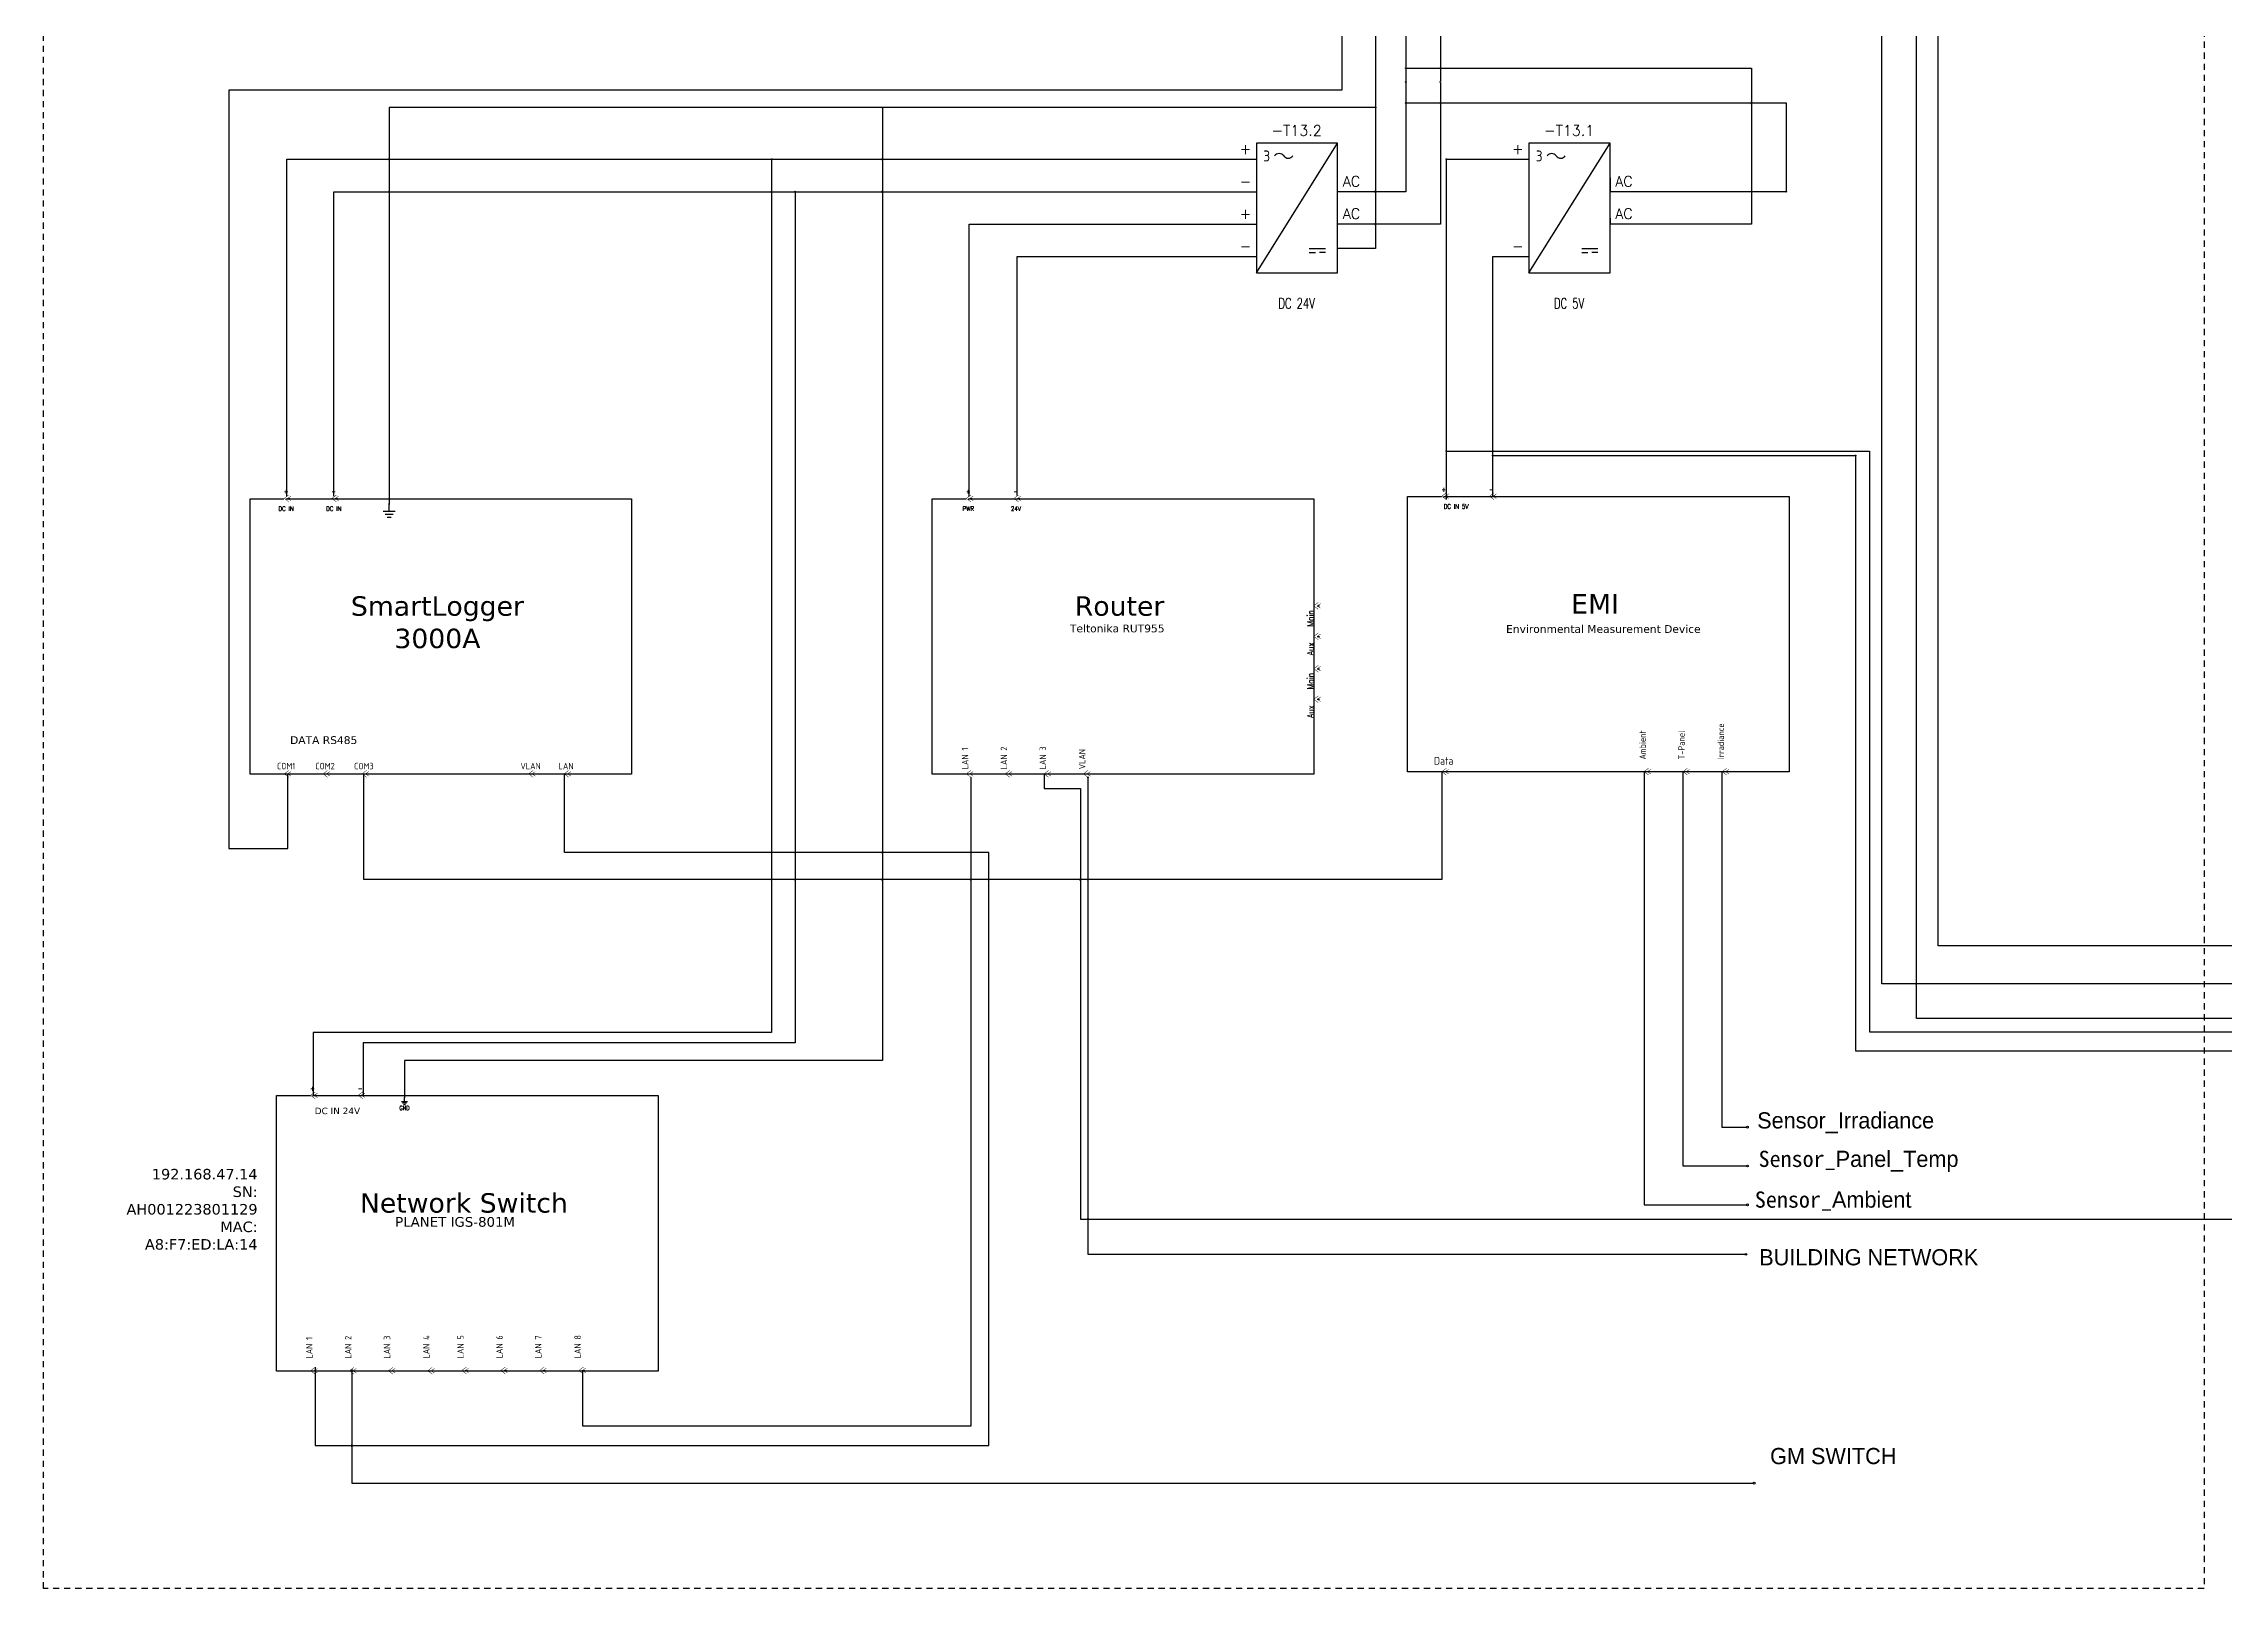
# Model space of a CAD drawing. Extents: x 1 to 170, y -32 to 186.
# Drawn here: x 40.69 to 85.08, y 68.85 to 100.29 of the extents above; entities that cross this region are included whole.
import ezdxf
from ezdxf.enums import TextEntityAlignment as Align

# ---------------------------------------------------------------- set-up
doc = ezdxf.new("R2010")
doc.units = 0
doc.header["$MEASUREMENT"] = 0
doc.linetypes.add('HIDDEN2', pattern=[0.1875, 0.125, -0.0625])
for name, color, linetype in [('DESC', 1, 'Continuous'), ('GRN_12AWG', 3, 'Continuous'), ('LOCBOX', 92, 'HIDDEN2'), ('RED_10AWG', 1, 'Continuous'), ('RED_2.5mm^2', 1, 'Continuous'), ('RED_4AWG', 1, 'Continuous'), ('SYMS', 7, 'Continuous'), ('TAGS', 51, 'Continuous'), ('TERMS', 4, 'Continuous'), ('WHT_0.5mm^2', 7, 'Continuous')]:
    doc.layers.add(name, color=color, linetype=linetype)
doc.styles.add('WD', font='romans.shx')
doc.styles.add('WD_IEC', font='isocp2.shx', dxfattribs={"width": 0.9, "height": 4})

# ---------------------------------------------------------------- blocks, each defined once
blk = doc.blocks.new('HC01PJ_1-')
blk.add_line((0.031, 0), (0.094, 0))
for points in [[(0.062, -0.094, 0.0125, 0.0125, 0), (-0.063, 0, 0.0125, 0.0125, 0), (0.062, 0.094, 0, 0, 0)], [(0.125, 0.062, 0.0125, 0.0125, 0), (0.031, 0, 0.0125, 0.0125, 0), (0.125, -0.063, 0, 0, 0)]]:
    blk.add_lwpolyline(points, format="xyseb")
at = {"style": 'WD', "flags": 9}
blk.add_attdef('WDTYPE', text='', height=0.01, dxfattribs=at).set_placement((-0.221, 0.075), align=Align.RIGHT)
at = {"style": 'WD', "width": 0.85}
for tag, p in [('TAG1', (-0.01, 0.125)), ('INST', (-0.012, 0.467)), ('LOC', (-0.012, 0.295)), ('DESC1', (-0.01, -0.344)), ('DESC2', (-0.01, -0.516)), ('DESC3', (-0.01, -0.687))]:
    blk.add_attdef(tag, text='', height=0.125, dxfattribs=at).set_placement(p, align=Align.CENTER)
at = {"style": 'WD'}
for tag, p, flags in [('X4TERMDESC01', (-0.094, 0.031), 1), ('X1TERMDESC02', (0.125, 0.031), 1), ('FAMILY', (0.206, 0.131), 9)]:
    blk.add_attdef(tag, p, '', height=0.01, dxfattribs=dict(at, flags=flags))
at = {"color": 7, "style": 'WD', "flags": 1}
for tag, p in [('X4TERM01', (-0.063, 0)), ('X1TERM02', (0.094, 0))]:
    blk.add_attdef(tag, p, '', height=0.0125, dxfattribs=at)
at = {"style": 'WD'}
for tag, p in [('X2LINK', (0, 0.094)), ('X8LINK', (0, -0.094))]:
    blk.add_attdef(tag, p, '', height=0.01, dxfattribs=at)
at = {"linetype": 'Continuous', "style": 'WD', "flags": 9}
for tag, p in [('ASSYCODE', (0.219, 0.062)), ('MFG', (0.228, 0.089)), ('CAT', (0.23, 0.108))]:
    blk.add_attdef(tag, text='', height=0.01, dxfattribs=at).set_placement(p, align=Align.CENTER)
at = {"linetype": 'Continuous', "style": 'WD', "flags": 8}
blk.add_attdef('TERM01', text='', height=0.125, dxfattribs=at).set_placement((-0.104, -0.031), align=Align.TOP_RIGHT)
blk.add_attdef('TERM02', text='', height=0.125, dxfattribs=at).set_placement((0.146, -0.031), align=Align.TOP_LEFT)
blk = doc.blocks.new('HGND2')
for p, q in [((0.125, 0), (0, 0)), ((0.125, 0.09375), (0.125, -0.09375)), ((0.171875, 0.0625), (0.171875, -0.0625)), ((0.21875, 0.03125), (0.21875, -0.03125))]:
    blk.add_line(p, q)
at = {"style": 'WD', "width": 0.8}
for tag, p in [('INST', (0.25, 0.3125)), ('TAG1', (0.25, 0)), ('LOC', (0.25, 0.15625)), ('DESC1', (0.25, -0.15625)), ('DESC2', (0.25, -0.3125))]:
    blk.add_attdef(tag, text='', height=0.125, dxfattribs=at).set_placement(p, align=Align.MIDDLE_LEFT)
at = {"style": 'WD', "flags": 1}
for tag in ['ASSYCODE', 'CAT', 'X4TERM01', 'MFG', 'FAMILY']:
    blk.add_attdef(tag, (0, 0), '', height=0.01, dxfattribs=at)
blk = doc.blocks.new('smartlogger')
blk.add_lwpolyline([(5.55, 0), (58.9, 0), (58.9, -42.52), (0, -42.52), (0, 0), (5.24, 0)])
at = {"layer": 'SYMS'}
ref = blk.add_blockref('HC01PJ_1-', (5.63, 0.04), dxfattribs=dict(at, xscale=5.609300331090708, yscale=5.609300331090708, zscale=5.609300331090708))
ref.add_attrib('TAG1', '+', dxfattribs={"layer": 'TAGS', "height": 0.701, "style": 'WD', "width": 0.85}).set_placement((5.57, 0.74), align=Align.CENTER)
ref.add_attrib('DESC1', 'DC IN', dxfattribs={"layer": 'DESC', "height": 0.701, "style": 'WD', "width": 0.85}).set_placement((5.57, -1.89), align=Align.CENTER)
ref = blk.add_blockref('HC01PJ_1-', (12.98, 0.04), dxfattribs=dict(at, xscale=5.609300331090708, yscale=5.609300331090708, zscale=5.609300331090708))
ref.add_attrib('TAG1', '-', dxfattribs={"layer": 'TAGS', "height": 0.701, "style": 'WD', "width": 0.85}).set_placement((12.92, 0.74), align=Align.CENTER)
ref.add_attrib('DESC1', 'DC IN', dxfattribs={"layer": 'DESC', "height": 0.701, "style": 'WD', "width": 0.85}).set_placement((12.92, -1.89), align=Align.CENTER)
at = {"layer": 'SYMS', "xscale": 9.967605355146588, "yscale": 9.967605355146588, "zscale": 9.967605355146588, "rotation": 270}
blk.add_blockref('HGND2', (21.48, -0.75), dxfattribs=at)
at = {"layer": 'SYMS'}
ref = blk.add_blockref('HC01PJ_1-', (5.63, -42.48), dxfattribs=dict(at, xscale=5.609300331090708, yscale=5.609300331090708, zscale=5.609300331090708))
ref.add_attrib('TAG1', 'COM1', dxfattribs={"layer": 'TAGS', "color": 1, "height": 1, "style": 'WD_IEC'}).set_placement((5.57, -41.78), align=Align.CENTER)
ref = blk.add_blockref('HC01PJ_1-', (11.63, -42.48), dxfattribs=dict(at, xscale=5.609300331090708, yscale=5.609300331090708, zscale=5.609300331090708))
ref.add_attrib('TAG1', 'COM2', dxfattribs={"layer": 'TAGS', "color": 1, "height": 1, "style": 'WD_IEC'}).set_placement((11.57, -41.78), align=Align.CENTER)
ref = blk.add_blockref('HC01PJ_1-', (17.63, -42.48), dxfattribs=dict(at, xscale=5.609300331090708, yscale=5.609300331090708, zscale=5.609300331090708))
ref.add_attrib('TAG1', 'COM3', dxfattribs={"layer": 'TAGS', "color": 1, "height": 1, "style": 'WD_IEC'}).set_placement((17.57, -41.78), align=Align.CENTER)
ref = blk.add_blockref('HC01PJ_1-', (43.35, -42.48), dxfattribs=dict(at, xscale=5.609300331090708, yscale=5.609300331090708, zscale=5.609300331090708))
ref.add_attrib('TAG1', 'VLAN', dxfattribs={"layer": 'TAGS', "color": 1, "height": 1, "style": 'WD_IEC'}).set_placement((43.3, -41.78), align=Align.CENTER)
ref = blk.add_blockref('HC01PJ_1-', (48.84, -42.48), dxfattribs=dict(at, xscale=5.609300331090708, yscale=5.609300331090708, zscale=5.609300331090708))
ref.add_attrib('TAG1', 'LAN', dxfattribs={"layer": 'TAGS', "color": 1, "height": 1, "style": 'WD_IEC'}).set_placement((48.78, -41.78), align=Align.CENTER)
at = {"attachment_point": 1}
for s, insert, char_height in [('\\pxqc;{\\fVerdana|b0|i0|c0|p34;SmartLogger\\P3000A}', (8.34, -15.07), 3), ('{\\fVerdana|b0|i0|c0|p34;DATA RS485}', (6.18, -36.67), 1.2)]:
    blk.add_mtext_dynamic_manual_height_columns(s, width=41.1666, gutter_width=12.5, heights=[0], dxfattribs=dict(at, insert=insert, char_height=char_height))
blk = doc.blocks.new('Router')
blk.add_lwpolyline([(5.55, 0), (58.9, 0), (58.9, -42.52), (0, -42.52), (0, 0), (5.24, 0)])
at = {"layer": 'SYMS'}
ref = blk.add_blockref('HC01PJ_1-', (5.63, 0.04), dxfattribs=dict(at, xscale=5.609300331090708, yscale=5.609300331090708, zscale=5.609300331090708))
ref.add_attrib('TAG1', '+', dxfattribs={"layer": 'TAGS', "height": 0.701, "style": 'WD', "width": 0.85}).set_placement((5.57, 0.74), align=Align.CENTER)
ref.add_attrib('DESC1', 'PWR', dxfattribs={"layer": 'DESC', "height": 0.701, "style": 'WD', "width": 0.85}).set_placement((5.57, -1.89), align=Align.CENTER)
ref = blk.add_blockref('HC01PJ_1-', (12.98, 0.04), dxfattribs=dict(at, xscale=5.609300331090708, yscale=5.609300331090708, zscale=5.609300331090708))
ref.add_attrib('TAG1', '-', dxfattribs={"layer": 'TAGS', "height": 0.701, "style": 'WD', "width": 0.85}).set_placement((12.92, 0.74), align=Align.CENTER)
ref.add_attrib('DESC1', '24V', dxfattribs={"layer": 'DESC', "height": 0.701, "style": 'WD', "width": 0.85}).set_placement((12.92, -1.89), align=Align.CENTER)
ref = blk.add_blockref('HC01PJ_1-', (59.25, -16.55), dxfattribs=dict(at, xscale=5.609300331090708, yscale=5.609300331090708, zscale=5.609300331090708))
ref.add_attrib('DESC1', 'Main', dxfattribs={"layer": 'DESC', "height": 1, "rotation": 90, "style": 'WD', "width": 0.85}).set_placement((59.19, -18.48), align=Align.BOTTOM_CENTER)
ref = blk.add_blockref('HC01PJ_1-', (59.25, -21.26), dxfattribs=dict(at, xscale=5.609300331090708, yscale=5.609300331090708, zscale=5.609300331090708))
ref.add_attrib('DESC1', 'Aux', dxfattribs={"layer": 'DESC', "height": 1, "rotation": 90, "style": 'WD', "width": 0.85}).set_placement((59.19, -23.19), align=Align.BOTTOM_CENTER)
ref = blk.add_blockref('HC01PJ_1-', (59.25, -26.25), dxfattribs=dict(at, xscale=5.609300331090708, yscale=5.609300331090708, zscale=5.609300331090708))
ref.add_attrib('DESC1', 'Main', dxfattribs={"layer": 'DESC', "height": 1, "rotation": 90, "style": 'WD', "width": 0.85}).set_placement((59.19, -28.17), align=Align.BOTTOM_CENTER)
ref = blk.add_blockref('HC01PJ_1-', (59.25, -30.96), dxfattribs=dict(at, xscale=5.609300331090708, yscale=5.609300331090708, zscale=5.609300331090708))
ref.add_attrib('DESC1', 'Aux', dxfattribs={"layer": 'DESC', "height": 1, "rotation": 90, "style": 'WD', "width": 0.85}).set_placement((59.19, -32.88), align=Align.BOTTOM_CENTER)
ref = blk.add_blockref('HC01PJ_1-', (5.63, -42.48), dxfattribs=dict(at, xscale=5.609300331090708, yscale=5.609300331090708, zscale=5.609300331090708))
ref.add_attrib('TAG1', 'LAN 1', (5.57, -41.78), dxfattribs={"layer": 'TAGS', "color": 1, "height": 1, "rotation": 90, "style": 'WD_IEC'})
ref = blk.add_blockref('HC01PJ_1-', (11.63, -42.48), dxfattribs=dict(at, xscale=5.609300331090708, yscale=5.609300331090708, zscale=5.609300331090708))
ref.add_attrib('TAG1', 'LAN 2', (11.57, -41.78), dxfattribs={"layer": 'TAGS', "color": 1, "height": 1, "rotation": 90, "style": 'WD_IEC'})
ref = blk.add_blockref('HC01PJ_1-', (17.63, -42.48), dxfattribs=dict(at, xscale=5.609300331090708, yscale=5.609300331090708, zscale=5.609300331090708))
ref.add_attrib('TAG1', 'LAN 3', (17.57, -41.78), dxfattribs={"layer": 'TAGS', "color": 1, "height": 1, "rotation": 90, "style": 'WD_IEC'})
ref = blk.add_blockref('HC01PJ_1-', (23.7, -42.48), dxfattribs=dict(at, xscale=5.609300331090708, yscale=5.609300331090708, zscale=5.609300331090708))
ref.add_attrib('TAG1', 'VLAN', (23.64, -41.78), dxfattribs={"layer": 'TAGS', "color": 1, "height": 1, "rotation": 90, "style": 'WD_IEC'})
at = {"attachment_point": 1}
for s, insert, char_height in [('\\pxqc;{\\fVerdana|b0|i0|c0|p34;Router}', (8.34, -15.07), 3), ('{\\fVerdana|b0|i0|c0|p34;Teltonika RUT955}', (21.26, -19.43), 1.2)]:
    blk.add_mtext_dynamic_manual_height_columns(s, width=41.1666, gutter_width=12.5, heights=[0], dxfattribs=dict(at, insert=insert, char_height=char_height))
blk = doc.blocks.new('HPW1_3PH')
for p, q in [((0, -1.354), (0.967, 0.193)), ((0.629, -1.064), (0.823, -1.064)), ((0.629, -1.112), (0.702, -1.112)), ((0.823, -1.112), (0.75, -1.112))]:
    blk.add_line(p, q)
blk.add_lwpolyline([(0.967, 0.193), (0, 0.193), (0, -1.354), (0.967, -1.354)], close=True)
for centre, start, end in [((0.271, -0.001), 36.8699, 143.1301), ((0.379, 0.08), 216.8699, 323.1301)]:
    blk.add_arc(centre, 0.0677, start, end)
at = {"style": 'WD_IEC'}
blk.add_text('3', height=0.13, dxfattribs=at).set_placement((0.163, 0.039), align=Align.MIDDLE_RIGHT)
at = {"style": 'WD', "width": 0.7}
for tag, p in [('INST', (0.479, 0.656)), ('LOC', (0.479, 0.469)), ('RATING1', (0.479, -1.594)), ('DESC1', (0.479, -1.781)), ('DESC2', (0.479, -1.969)), ('DESC3', (0.479, -2.156))]:
    blk.add_attdef(tag, text='', height=0.125, dxfattribs=at).set_placement(p, align=Align.CENTER)
at = {"style": 'WD'}
blk.add_attdef('TAG1', text='', height=0.125, dxfattribs=at).set_placement((0.479, 0.281), align=Align.CENTER)
at = {"style": 'WD', "flags": 8}
for tag, p in [('TERM01', (-0.062, 0.062)), ('TERM02', (-0.062, -0.325)), ('TERM03', (-0.062, -0.712)), ('TERM04', (-0.062, -1.099))]:
    blk.add_attdef(tag, text='', height=0.125, dxfattribs=at).set_placement(p, align=Align.RIGHT)
at = {"style": 'WD'}
for tag, p, height, flags in [('X4TERM01', (0, 0), 0.0193, 1), ('TERM05', (1.029, -0.325), 0.125, 8), ('X4TERM02', (0, -0.387), 0.0193, 1), ('X1TERM05', (0.967, -0.387), 0.0193, 1), ('X4TERM03', (0, -0.774), 0.0193, 1), ('X1TERM06', (0.967, -0.774), 0.0193, 1), ('TERM06', (1.029, -0.712), 0.125, 8), ('X4TERM04', (0, -1.161), 0.0193, 1)]:
    blk.add_attdef(tag, p, '', height=height, dxfattribs=dict(at, flags=flags))
at = {"style": 'WD', "flags": 9}
for tag, p in [('ASSYCODE', (0.479, 0.071)), ('FAMILY', (0.479, 0.101)), ('MFG', (0.479, 0.164)), ('CAT', (0.48, 0.132))]:
    blk.add_attdef(tag, text='', height=0.0155, dxfattribs=at).set_placement(p, align=Align.CENTER)
blk = doc.blocks.new('EMI Device')
blk.add_lwpolyline([(5.55, 0), (58.9, 0), (58.9, -42.52), (0, -42.52), (0, 0), (5.24, 0)])
at = {"layer": 'SYMS'}
ref = blk.add_blockref('HC01PJ_1-', (5.63, 0.04), dxfattribs=dict(at, xscale=5.609300331090708, yscale=5.609300331090708, zscale=5.609300331090708))
ref.add_attrib('TAG1', '+', dxfattribs={"layer": 'TAGS', "height": 0.701, "style": 'WD', "width": 0.85}).set_placement((5.57, 0.74), align=Align.CENTER)
ref.add_attrib('DESC1', 'DC IN 5V', (5.57, -1.89), dxfattribs={"layer": 'DESC', "height": 0.701, "style": 'WD', "width": 0.85})
ref = blk.add_blockref('HC01PJ_1-', (12.98, 0.04), dxfattribs=dict(at, xscale=5.609300331090708, yscale=5.609300331090708, zscale=5.609300331090708))
ref.add_attrib('TAG1', '-', dxfattribs={"layer": 'TAGS', "height": 0.701, "style": 'WD', "width": 0.85}).set_placement((12.92, 0.74), align=Align.CENTER)
ref = blk.add_blockref('HC01PJ_1-', (36.84, -42.48), dxfattribs=dict(at, xscale=5.609300331090708, yscale=5.609300331090708, zscale=5.609300331090708))
ref.add_attrib('TAG1', '  Ambient', (36.78, -41.78), dxfattribs={"layer": 'TAGS', "color": 1, "height": 1, "rotation": 90, "style": 'WD_IEC'})
ref = blk.add_blockref('HC01PJ_1-', (42.84, -42.48), dxfattribs=dict(at, xscale=5.609300331090708, yscale=5.609300331090708, zscale=5.609300331090708))
ref.add_attrib('TAG1', '  T-Panel', (42.78, -41.78), dxfattribs={"layer": 'TAGS', "color": 1, "height": 1, "rotation": 90, "style": 'WD_IEC'})
ref = blk.add_blockref('HC01PJ_1-', (48.91, -42.48), dxfattribs=dict(at, xscale=5.609300331090708, yscale=5.609300331090708, zscale=5.609300331090708))
ref.add_attrib('TAG1', '  Irradiance', (48.85, -41.78), dxfattribs={"layer": 'TAGS', "color": 1, "height": 1, "rotation": 90, "style": 'WD_IEC'})
ref = blk.add_blockref('HC01PJ_1-', (5.63, -42.48), dxfattribs=dict(at, xscale=5.609300331090708, yscale=5.609300331090708, zscale=5.609300331090708))
ref.add_attrib('TAG1', 'Data', dxfattribs={"layer": 'TAGS', "color": 1, "height": 1.2, "style": 'WD_IEC'}).set_placement((5.57, -41.78), align=Align.BOTTOM_CENTER)
at = {"attachment_point": 1}
for s, insert, char_height in [('\\pxqc;{\\fVerdana|b0|i0|c0|p34;EMI}', (8.34, -15.07), 3), ('{\\fVerdana|b0|i0|c0|p34;Environmental Measurement Device}', (15.2, -19.86), 1.2)]:
    blk.add_mtext_dynamic_manual_height_columns(s, width=41.1666, gutter_width=12.5, heights=[0], dxfattribs=dict(at, insert=insert, char_height=char_height))
blk = doc.blocks.new('NETWORK SWITCH')
blk.add_lwpolyline([(344.31, 91.18), (397.66, 91.18), (397.66, 48.66), (338.76, 48.66), (338.76, 91.18), (344, 91.18)])
at = {"layer": 'SYMS'}
ref = blk.add_blockref('HC01PJ_1-', (344.39, 91.22), dxfattribs=dict(at, xscale=5.609300331090708, yscale=5.609300331090708, zscale=5.609300331090708))
ref.add_attrib('TAG1', '+', dxfattribs={"layer": 'TAGS', "height": 0.701, "style": 'WD', "width": 0.85}).set_placement((344.33, 91.92), align=Align.CENTER)
ref = blk.add_blockref('HC01PJ_1-', (351.74, 91.22), dxfattribs=dict(at, xscale=5.609300331090708, yscale=5.609300331090708, zscale=5.609300331090708))
ref.add_attrib('TAG1', '-', dxfattribs={"layer": 'TAGS', "height": 0.701, "style": 'WD', "width": 0.85}).set_placement((351.68, 91.92), align=Align.CENTER)
ref = blk.add_blockref('HGND2', (358.53, 90.87), dxfattribs=dict(at, xscale=5.109575369134383, yscale=5.109575369134383, zscale=5.109575369134383, rotation=270))
ref.add_attrib('TAG1', 'GND', dxfattribs={"layer": 'TAGS', "color": 1, "height": 0.639, "style": 'WD', "width": 0.8}).set_placement((358.53, 89.27), align=Align.MIDDLE)
ref = blk.add_blockref('HC01PJ_1-', (350.39, 48.7), dxfattribs=dict(at, xscale=5.609300331090708, yscale=5.609300331090708, zscale=5.609300331090708))
ref.add_attrib('TAG1', '  LAN 2', (350.33, 49.4), dxfattribs={"layer": 'TAGS', "color": 1, "height": 1, "rotation": 90, "style": 'WD_IEC'})
ref = blk.add_blockref('HC01PJ_1-', (356.39, 48.7), dxfattribs=dict(at, xscale=5.609300331090708, yscale=5.609300331090708, zscale=5.609300331090708))
ref.add_attrib('TAG1', '  LAN 3', (356.33, 49.4), dxfattribs={"layer": 'TAGS', "color": 1, "height": 1, "rotation": 90, "style": 'WD_IEC'})
ref = blk.add_blockref('HC01PJ_1-', (362.46, 48.7), dxfattribs=dict(at, xscale=5.609300331090708, yscale=5.609300331090708, zscale=5.609300331090708))
ref.add_attrib('TAG1', '  LAN 4', (362.4, 49.4), dxfattribs={"layer": 'TAGS', "color": 1, "height": 1, "rotation": 90, "style": 'WD_IEC'})
ref = blk.add_blockref('HC01PJ_1-', (367.73, 48.74), dxfattribs=dict(at, xscale=5.609300331090708, yscale=5.609300331090708, zscale=5.609300331090708))
ref.add_attrib('TAG1', '  LAN 5', (367.68, 49.44), dxfattribs={"layer": 'TAGS', "color": 1, "height": 1, "rotation": 90, "style": 'WD_IEC'})
ref = blk.add_blockref('HC01PJ_1-', (373.73, 48.74), dxfattribs=dict(at, xscale=5.609300331090708, yscale=5.609300331090708, zscale=5.609300331090708))
ref.add_attrib('TAG1', '  LAN 6', (373.68, 49.44), dxfattribs={"layer": 'TAGS', "color": 1, "height": 1, "rotation": 90, "style": 'WD_IEC'})
ref = blk.add_blockref('HC01PJ_1-', (379.73, 48.74), dxfattribs=dict(at, xscale=5.609300331090708, yscale=5.609300331090708, zscale=5.609300331090708))
ref.add_attrib('TAG1', '  LAN 7', (379.68, 49.44), dxfattribs={"layer": 'TAGS', "color": 1, "height": 1, "rotation": 90, "style": 'WD_IEC'})
ref = blk.add_blockref('HC01PJ_1-', (385.8, 48.74), dxfattribs=dict(at, xscale=5.609300331090708, yscale=5.609300331090708, zscale=5.609300331090708))
ref.add_attrib('TAG1', '  LAN 8', (385.75, 49.44), dxfattribs={"layer": 'TAGS', "color": 1, "height": 1, "rotation": 90, "style": 'WD_IEC'})
ref = blk.add_blockref('HC01PJ_1-', (344.39, 48.7), dxfattribs=dict(at, xscale=5.609300331090708, yscale=5.609300331090708, zscale=5.609300331090708))
ref.add_attrib('TAG1', '  LAN 1', (344.33, 49.4), dxfattribs={"layer": 'TAGS', "color": 1, "height": 1, "rotation": 90, "style": 'WD_IEC'})
at = {"attachment_point": 1}
for s, width, gutter_width, insert, char_height in [('{\\fVerdana|b0|i0|c0|p34;\\C240;\\c2367469;DC IN 24V}', 41.1666, 12.5, (344.67, 89.31), 1), ('\\pxqr;{\\fVerdana|b0|i0|c0|p34;\\C242;\\c2564301;192.168.47.14\\PSN:\\PAH001223801129\\PMAC:^JA8:F7:ED:LA:14}', 13.1279, 0.325, (322.72, 79.86), 1.6258), ('\\pxqc;{\\fVerdana|b0|i0|c0|p34;Network Switch}', 41.1666, 12.5, (347.11, 76.11), 3), ('{\\fVerdana|b0|i0|c0|p34;PLANET IGS-801M}', 41.1666, 12.5, (357.09, 72.43), 1.5)]:
    blk.add_mtext_dynamic_manual_height_columns(s, width=width, gutter_width=gutter_width, heights=[0], dxfattribs=dict(at, insert=insert, char_height=char_height))
blk = doc.blocks.new('WDDOT')
for radius in [0.03, 0.0187, 0.00929]:
    blk.add_circle((0, 0), radius)
blk = doc.blocks.new('HT0_02')
blk.add_circle((0, 0), 0.0699)
at = {"style": 'WD', "flags": 1}
for tag, p in [('X4TERM01', (-0.07, 0)), ('X2TERM01', (0, 0.07)), ('X1TERM01', (0.07, 0)), ('X8TERM01', (0, -0.07))]:
    blk.add_attdef(tag, p, '', height=0.01, dxfattribs=at)

msp = doc.modelspace()

# ---------------------------------------------------------------- linework, layer by layer
at = {"layer": 'GRN_12AWG'}
for p, q in [((67.799, 105.729), (67.799, 97.292)), ((79.251, 81.929), (79.251, 105.729)), ((67.799, 98.992), (47.729, 98.992)), ((47.729, 98.992), (47.729, 97.952)), ((57.764, 98.992), (57.764, 97.952)), ((47.729, 97.925), (47.729, 97.292)), ((57.764, 97.925), (57.764, 97.292)), ((47.729, 97.266), (47.729, 90.911)), ((57.764, 97.266), (57.764, 83.841)), ((67.799, 97.265), (67.799, 96.631)), ((67.799, 96.605), (67.799, 96.121)), ((67.799, 96.121), (67.032, 96.121)), ((57.764, 83.815), (57.764, 83.289)), ((57.764, 83.263), (57.764, 79.595)), ((98.035, 81.929), (79.251, 81.929)), ((57.764, 79.595), (48.041, 79.595)), ((48.041, 79.595), (48.041, 78.835))]:
    msp.add_line(p, q, dxfattribs=at)
for centre in [(47.729, 97.939), (57.764, 97.939), (47.729, 97.279), (57.764, 97.279), (67.799, 97.278), (67.799, 96.618), (57.764, 83.828), (57.764, 83.276)]:
    msp.add_arc(centre, 0.0132, 90, 270, dxfattribs=at)
at = {"layer": 'LOCBOX', "color": 6}
msp.add_lwpolyline([(40.694, 109.109), (84.662, 109.109), (84.662, 68.849), (40.694, 68.849)], close=True, dxfattribs=at)
at = {"layer": 'RED_10AWG'}
for p, q in [((55.511, 97.939), (55.511, 97.292)), ((55.511, 97.266), (55.511, 83.841)), ((55.99, 97.279), (55.99, 83.841)), ((55.511, 83.815), (55.511, 83.289)), ((55.99, 83.815), (55.99, 83.289)), ((55.511, 83.263), (55.511, 80.162)), ((55.99, 83.263), (55.99, 79.955)), ((55.511, 80.162), (46.183, 80.162)), ((46.183, 80.162), (46.183, 78.882)), ((55.99, 79.955), (47.2, 79.955)), ((47.2, 79.955), (47.2, 78.883)), ((47.2, 78.883), (47.183, 78.883))]:
    msp.add_line(p, q, dxfattribs=at)
for centre in [(55.511, 97.279), (55.511, 83.828), (55.99, 83.828), (55.511, 83.276), (55.99, 83.276)]:
    msp.add_arc(centre, 0.0132, 90, 270, dxfattribs=at)
at = {"layer": 'RED_2.5mm^2'}
for p, q in [((68.419, 105.305), (68.419, 99.511)), ((69.126, 104.598), (69.126, 99.524)), ((78.102, 81.153), (78.102, 103.723)), ((78.809, 81.166), (78.809, 103.723)), ((68.419, 99.791), (69.113, 99.791)), ((68.419, 99.511), (68.419, 97.278)), ((69.126, 99.498), (69.126, 96.618)), ((69.139, 99.791), (74.418, 99.791)), ((74.418, 99.791), (75.45, 99.791)), ((75.45, 99.791), (75.45, 99.097)), ((68.419, 99.084), (69.113, 99.084)), ((69.139, 99.084), (74.418, 99.084)), ((74.418, 99.084), (76.156, 99.084)), ((75.45, 99.071), (75.45, 97.271)), ((76.156, 99.084), (76.156, 97.271)), ((45.643, 91.081), (45.643, 97.939)), ((45.643, 97.939), (65.378, 97.939)), ((69.242, 91.01), (69.242, 97.939)), ((69.242, 97.939), (70.923, 97.939)), ((46.602, 91.078), (46.602, 97.279)), ((46.602, 97.279), (65.378, 97.279)), ((68.419, 97.278), (67.029, 97.278)), ((72.573, 97.558), (72.573, 97.278)), ((76.156, 97.278), (72.573, 97.278)), ((75.45, 97.271), (75.45, 96.618)), ((59.529, 91.075), (59.529, 96.618)), ((59.529, 96.618), (65.378, 96.618)), ((69.126, 96.618), (67.029, 96.618)), ((72.573, 96.741), (72.573, 96.618)), ((75.45, 96.618), (72.573, 96.618)), ((60.509, 91.096), (60.509, 95.958)), ((60.509, 95.958), (65.378, 95.958)), ((70.189, 91.08), (70.189, 95.958)), ((70.189, 95.958), (70.923, 95.958)), ((51.297, 83.828), (51.297, 85.428)), ((59.567, 85.359), (59.567, 83.289)), ((61.949, 85.359), (61.949, 83.289)), ((73.265, 85.474), (73.265, 76.656)), ((74.056, 85.474), (74.056, 77.447)), ((74.847, 85.474), (74.847, 78.238)), ((59.553, 83.828), (51.297, 83.828)), ((59.928, 83.828), (59.58, 83.828)), ((59.928, 83.289), (59.928, 83.828)), ((59.567, 83.263), (59.567, 72.152)), ((59.928, 71.756), (59.928, 83.263)), ((61.949, 83.263), (61.949, 75.649)), ((92.927, 81.153), (78.102, 81.153)), ((78.809, 80.446), (78.809, 81.14)), ((92.927, 80.446), (78.809, 80.446)), ((74.847, 78.238), (75.351, 78.238)), ((74.056, 77.447), (75.351, 77.447)), ((73.265, 76.656), (75.351, 76.656)), ((61.949, 75.649), (75.318, 75.649)), ((46.221, 73.349), (46.221, 71.756)), ((46.965, 73.314), (46.965, 71.769)), ((51.668, 72.152), (51.668, 73.278)), ((59.567, 72.152), (51.668, 72.152)), ((46.221, 71.756), (59.928, 71.756)), ((46.965, 71.743), (46.965, 70.991)), ((46.965, 70.991), (75.487, 70.991))]:
    msp.add_line(p, q, dxfattribs=at)
for centre, start, end in [((69.126, 99.791), 0, 180), ((69.126, 99.511), 90, 270), ((69.126, 99.084), 0, 180), ((75.45, 99.084), 90, 270), ((59.567, 83.828), 0, 180), ((59.567, 83.276), 90, 270), ((59.928, 83.276), 90, 270), ((61.949, 83.276), 90, 270), ((78.809, 81.153), 90, 270), ((46.965, 71.756), 90, 270)]:
    msp.add_arc(centre, 0.0132, start, end, dxfattribs=at)
at = {"layer": 'RED_4AWG'}
for p, q in [((69.243, 91.996), (70.175, 91.996)), ((70.188, 91.907), (77.567, 91.907)), ((70.202, 91.996), (77.854, 91.996)), ((77.567, 91.907), (77.567, 79.79)), ((77.854, 91.996), (77.854, 80.18)), ((61.056, 85.428), (61.056, 85.13)), ((61.056, 85.13), (61.795, 85.13)), ((61.795, 85.13), (61.795, 83.289)), ((61.795, 83.263), (61.795, 76.368)), ((77.854, 80.18), (109.438, 80.18)), ((77.567, 79.79), (109.723, 79.79)), ((61.795, 76.368), (61.936, 76.368)), ((61.962, 76.368), (109.993, 76.368))]:
    msp.add_line(p, q, dxfattribs=at)
for centre, start, end in [((70.189, 91.996), 0, 180), ((61.795, 83.276), 90, 270), ((61.949, 76.368), 0, 180)]:
    msp.add_arc(centre, 0.0132, start, end, dxfattribs=at)
at = {"layer": 'WHT_0.5mm^2'}
for p, q in [((67.115, 105.929), (67.115, 99.347)), ((67.115, 99.347), (44.462, 99.347)), ((44.462, 99.347), (44.462, 83.911)), ((45.663, 83.911), (45.663, 85.433)), ((47.21, 83.276), (47.21, 85.438)), ((69.15, 85.474), (69.15, 83.276)), ((44.462, 83.911), (45.663, 83.911)), ((69.15, 83.276), (47.21, 83.276))]:
    msp.add_line(p, q, dxfattribs=at)

# ---------------------------------------------------------------- block references
at = {"xscale": 0.1318545950174182, "yscale": 0.1318545950174182, "zscale": 0.1318545950174182}
for name, p in [('smartlogger', (44.895, 91.03)), ('Router', (58.778, 91.03)), ('EMI Device', (68.454, 91.075)), ('NETWORK SWITCH', (0.765, 66.858))]:
    msp.add_blockref(name, p, dxfattribs=at)
at = {"layer": 'SYMS', "xscale": 0.2637091900348363, "yscale": 0.2637091900348363, "zscale": 0.2637091900348363}
for name, p in [('WDDOT', (68.419, 99.791)), ('WDDOT', (68.419, 99.511)), ('WDDOT', (57.764, 98.992)), ('WDDOT', (67.799, 98.992)), ('WDDOT', (68.419, 99.084)), ('WDDOT', (55.511, 97.939)), ('WDDOT', (69.242, 97.939)), ('WDDOT', (55.99, 97.279)), ('WDDOT', (76.156, 97.278)), ('WDDOT', (69.242, 91.996)), ('WDDOT', (70.189, 91.907)), ('WDDOT', (77.567, 91.907)), ('WDDOT', (61.949, 85.359)), ('HT0_02', (75.369, 78.238)), ('HT0_02', (75.369, 77.447)), ('HT0_02', (75.369, 76.656)), ('HT0_02', (75.337, 75.649)), ('HT0_02', (75.506, 70.991))]:
    msp.add_blockref(name, p, dxfattribs=at)
at = {"layer": 'SYMS'}
ref = msp.add_blockref('HPW1_3PH', (65.378, 97.939), dxfattribs=dict(at, xscale=1.706247251602673, yscale=1.706247251602673, zscale=1.706247251602673))
ref.add_attrib('DESC1', 'DC 24V', dxfattribs={"layer": 'DESC', "height": 0.2133, "style": 'WD', "width": 0.7}).set_placement((66.195, 94.899), align=Align.CENTER)
ref.add_attrib('TAG1', '-T13.2', dxfattribs={"layer": 'TAGS', "color": 5, "height": 0.2133, "style": 'WD'}).set_placement((66.195, 98.418), align=Align.CENTER)
ref.add_attrib('TERM03', '+', dxfattribs={"layer": 'TERMS', "height": 0.213, "style": 'WD', "flags": 8}).set_placement((65.272, 96.724), align=Align.RIGHT)
ref.add_attrib('TERM02', '-', dxfattribs={"layer": 'TERMS', "height": 0.213, "style": 'WD', "flags": 8}).set_placement((65.272, 97.384), align=Align.RIGHT)
ref.add_attrib('TERM01', '+', dxfattribs={"layer": 'TERMS', "height": 0.213, "style": 'WD', "flags": 8}).set_placement((65.272, 98.044), align=Align.RIGHT)
ref.add_attrib('TERM06', 'AC', (67.134, 96.724), dxfattribs={"layer": 'TERMS', "height": 0.2133, "style": 'WD', "flags": 8})
ref.add_attrib('TERM05', 'AC', (67.134, 97.384), dxfattribs={"layer": 'TERMS', "height": 0.2133, "style": 'WD', "flags": 8})
ref.add_attrib('TERM04', '-', dxfattribs={"layer": 'TERMS', "height": 0.213, "style": 'WD', "flags": 8}).set_placement((65.272, 96.064), align=Align.RIGHT)
ref = msp.add_blockref('HPW1_3PH', (70.923, 97.939), dxfattribs=dict(at, xscale=1.706247251602673, yscale=1.706247251602673, zscale=1.706247251602673))
ref.add_attrib('DESC1', 'DC 5V', dxfattribs={"layer": 'DESC', "height": 0.2133, "style": 'WD', "width": 0.7}).set_placement((71.74, 94.899), align=Align.CENTER)
ref.add_attrib('TAG1', '-T13.1', dxfattribs={"layer": 'TAGS', "color": 5, "height": 0.2133, "style": 'WD'}).set_placement((71.74, 98.418), align=Align.CENTER)
ref.add_attrib('TERM01', '+', dxfattribs={"layer": 'TERMS', "height": 0.213, "style": 'WD', "flags": 8}).set_placement((70.817, 98.044), align=Align.RIGHT)
ref.add_attrib('TERM06', 'AC', (72.679, 96.724), dxfattribs={"layer": 'TERMS', "height": 0.2133, "style": 'WD', "flags": 8})
ref.add_attrib('TERM05', 'AC', (72.679, 97.384), dxfattribs={"layer": 'TERMS', "height": 0.2133, "style": 'WD', "flags": 8})
ref.add_attrib('TERM04', '-', dxfattribs={"layer": 'TERMS', "height": 0.213, "style": 'WD', "flags": 8}).set_placement((70.817, 96.064), align=Align.RIGHT)

# ---------------------------------------------------------------- texts
at = {"attachment_point": 1}
for s, insert, char_height in [('Sensor_Irradiance', (75.568, 78.54), 0.32964), ('{\\fSimHei|b0|i0|c134|p49;Sensor_}Panel_Temp', (75.596, 77.757), 0.32964), ('{\\fSimHei|b0|i0|c134|p49;Sensor_}Ambient', (75.52, 76.928), 0.32964), ('BUILDING NETWORK', (75.61, 75.755), 0.32964), ('GM SWITCH', (75.831, 71.708), 0.3296)]:
    msp.add_mtext_dynamic_manual_height_columns(s, width=15.17221, gutter_width=12.5, heights=[0], dxfattribs=dict(at, insert=insert, char_height=char_height))

doc.saveas('drawing.dxf')
